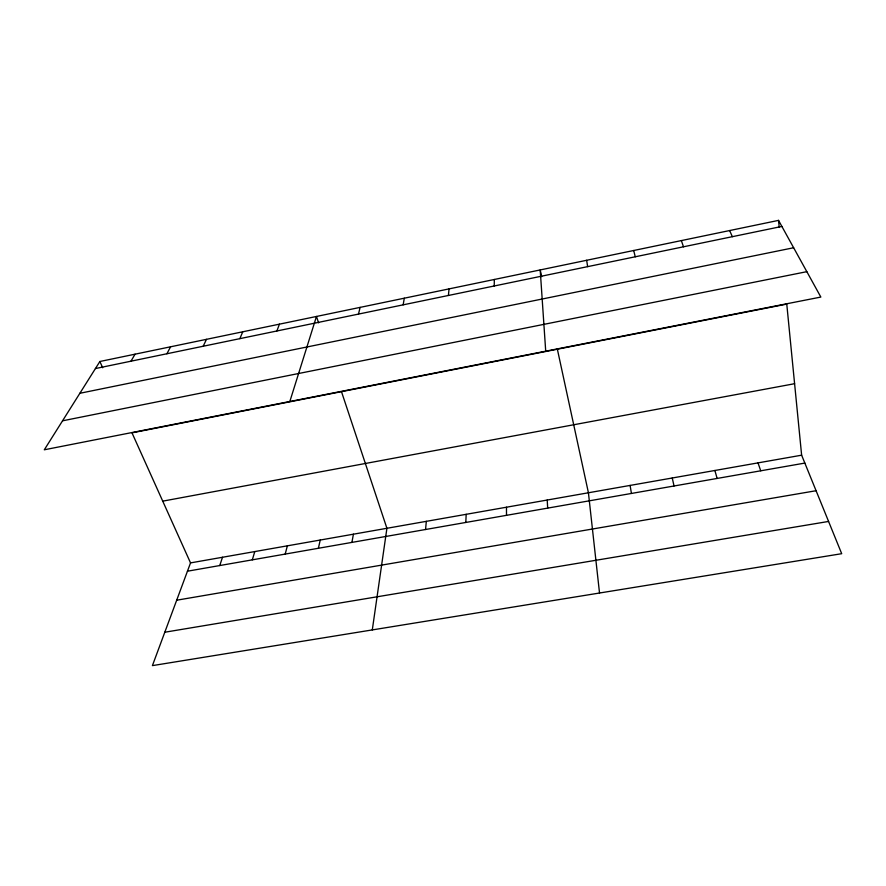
<?xml version="1.0" encoding="UTF-8"?>
<svg xmlns="http://www.w3.org/2000/svg" width="886" height="886" viewBox="0 0 886 886"><rect width="100%" height="100%" fill="white"/><g stroke="black" fill="none" stroke-linecap="round" stroke-linejoin="round"><path stroke-width="1.33" d="M494.233 285.979L494.333 279.478M465.803 522.452L466.18 514.312M425.546 529.507L426.332 521.333M448.405 295.47L449.036 288.902M372.297 629.913L386.916 528.289L341.487 391.667M403.163 304.839L404.293 298.205M351.908 542.409L353.414 534.192M318.395 548.268L320.234 540.039M358.487 314.087L360.115 307.387M285.203 554.082L287.363 545.831M252.311 559.841L254.791 551.568M289.833 401.502L316.468 316.468L318.595 322.847M219.739 565.556L222.519 557.261M190.534 562.898L152.414 665.619L841.7 553.695L801.631 455.194L786.768 304.108L131.992 432.855L190.534 562.898L801.631 455.194M276.897 330.976L279.422 324.165M239.84 338.651L242.764 331.785M203.171 346.249L206.493 339.338M166.889 353.758L170.577 346.803M130.973 361.2L135.049 354.19M99.874 361.499L44.3 449.789L820.846 297.065L778.539 220.381L99.874 361.499L102.687 367.768M95.433 368.554L781.873 226.428M79.862 393.284L793.635 247.748M62.541 420.817L806.836 271.67M162.736 501.155L794.598 383.704M187.455 571.204L804.842 463.079M176.691 600.21L816.084 490.722M164.807 632.227L828.576 521.444M729.632 230.548L732.357 236.684M758.006 462.88L760.731 470.798M681.356 240.593L683.494 246.795M714.88 470.477L717.128 478.44M633.7 250.494L635.251 256.785M672.252 477.997L674.036 485.982M541.656 276.676L540.205 269.942L545.71 351.177M557.36 349.217L588.426 492.771L599.523 593.022M630.101 485.417L631.43 493.447M586.654 260.285L587.639 266.642M778.539 220.381L779.193 227.06M547.216 500.025L547.681 508.121M506.471 507.213L506.504 515.331"/></g></svg>
